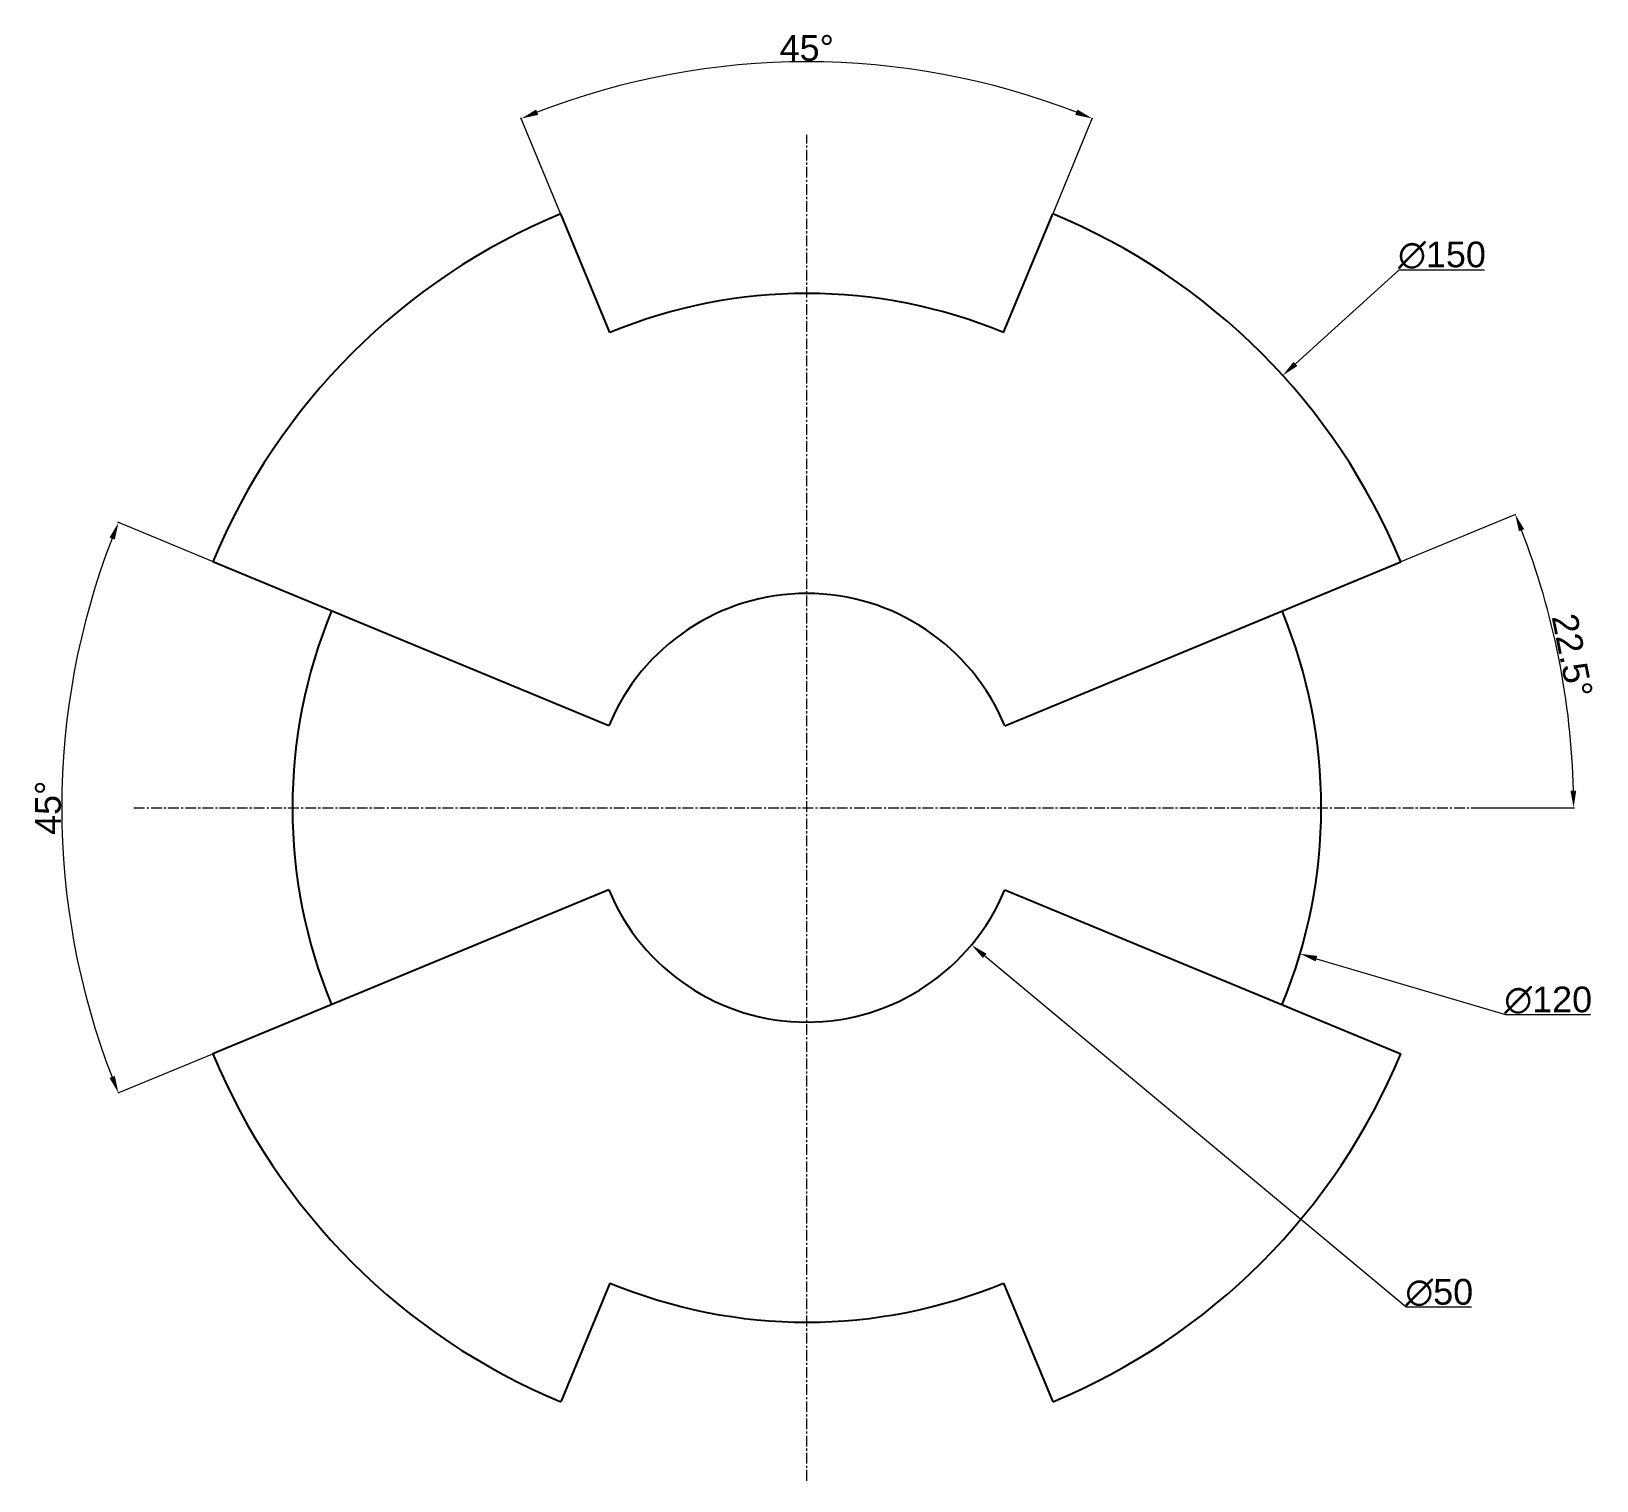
# Model space of a CAD drawing. Header units: millimetres. Extents: x -90 to 92, y -78 to 91.
import ezdxf

# ---------------------------------------------------------------- set-up
doc = ezdxf.new("R2010")
doc.units = ezdxf.units.MM
doc.header["$MEASUREMENT"] = 0
doc.linetypes.add('CENTER', pattern=[2, 1.25, -0.25, 0.25, -0.25])
doc.layers.add('AM_5', color=3, linetype='Continuous', lineweight=15)
doc.layers.add('AM_7', color=4, linetype='CENTER', lineweight=15)
doc.styles.get("Standard").update_dxf_attribs({"font": 'arial.ttf'})
doc.dimstyles.new('AM_ANSI$2', dxfattribs={"dimtxt": 3, "dimasz": 2, "dimexe": 0.1, "dimexo": 0.05, "dimgap": 0.06, "dimtad": 1, "dimtoh": 1, "dimdec": 3, "dimzin": 9, "dimdsep": 46, "dimtxsty": 'Standard', "dimcen": 0, "dimclrd": 256, "dimclre": 256, "dimclrt": 2, "dimadec": 1, "dimazin": 2, "dimtp": 0.1, "dimtm": 0.1, "dimtfac": 0.71, "dimtdec": 3, "dimtofl": 0, "dimtmove": 0, "dimatfit": 3, "dimfxl": 1, "dimtolj": 1, "dimtzin": 7, "dimlwd": -1, "dimlwe": -1, "dimarcsym": 1})
doc.dimstyles.new('AM_ANSI$3', dxfattribs={"dimtxt": 3, "dimasz": 2, "dimexe": 0.1, "dimexo": 0.05, "dimgap": 0.06, "dimtad": 1, "dimtoh": 1, "dimdec": 3, "dimzin": 9, "dimdsep": 46, "dimtxsty": 'Standard', "dimcen": 0, "dimclrd": 256, "dimclre": 256, "dimclrt": 2, "dimadec": 1, "dimazin": 2, "dimtp": 0.1, "dimtm": 0.1, "dimtfac": 0.71, "dimtdec": 3, "dimtofl": 0, "dimtmove": 0, "dimatfit": 0, "dimfxl": 1, "dimtolj": 1, "dimtzin": 7, "dimlwd": -1, "dimlwe": -1, "dimarcsym": 1})

# ---------------------------------------------------------------- blocks, each defined once
blk = doc.blocks.new('*D5')
at = {"layer": 'AM_5', "transparency": 16777216}
for p, q in [((69.34, 28.72), (82.72, 34.27)), ((78.54, 0), (89.54, 0))]:
    blk.add_line(p, q, dxfattribs=at)
blk.add_arc((0, 0), 89.44, 1.2813, 21.2187, dxfattribs=at)
for points in [[(83.07, 32.25), (83.69, 32.49), (82.63, 34.23)], [(89.75, 2), (89.08, 2), (89.44, 0)]]:
    blk.add_solid(points, dxfattribs=at)
at = {"layer": 'Defpoints', "color": 0, "transparency": 16777216}
for p in [(69.29, 28.7), (88.67, 11.67), (23.1, 9.57), (-78.49, 0), (78.49, 0)]:
    blk.add_point(p, dxfattribs=at)
at = {"layer": 'AM_5', "color": 2, "transparency": 16777216, "insert": (89.28, 17.76), "char_height": 3, "attachment_point": 5, "rotation": 281.25}
blk.add_mtext('\\A1;22.5°', dxfattribs=at)
blk = doc.blocks.new('*D6')
at = {"layer": 'AM_5', "transparency": 16777216}
for p, q in [((-28.72, 69.34), (-33.34, 80.49)), ((28.72, 69.34), (33.34, 80.49))]:
    blk.add_line(p, q, dxfattribs=at)
blk.add_arc((0, 0), 87.02, 68.8169, 111.1831, dxfattribs=at)
for points in [[(-31.32, 80.83), (-31.57, 81.45), (-33.3, 80.4)], [(31.57, 81.45), (31.32, 80.83), (33.3, 80.4)]]:
    blk.add_solid(points, dxfattribs=at)
at = {"layer": 'Defpoints', "color": 0, "transparency": 16777216}
for p in [(11.36, 86.28), (-28.7, 69.29), (28.7, 69.29), (-22.96, 55.43), (22.96, 55.43)]:
    blk.add_point(p, dxfattribs=at)
at = {"layer": 'AM_5', "color": 2, "transparency": 16777216, "insert": (0, 88.61), "char_height": 3, "attachment_point": 5}
blk.add_mtext('\\A1;45°', dxfattribs=at)
blk = doc.blocks.new('*D7')
at = {"layer": 'AM_5', "transparency": 16777216}
for p, q in [((-69.34, 28.72), (-80.38, 33.3)), ((-69.34, -28.72), (-80.38, -33.3))]:
    blk.add_line(p, q, dxfattribs=at)
blk.add_arc((0, 0), 86.91, 158.8186, 201.1814, dxfattribs=at)
for points in [[(-81.34, 31.52), (-80.72, 31.28), (-80.29, 33.26)], [(-80.72, -31.28), (-81.34, -31.52), (-80.29, -33.26)]]:
    blk.add_solid(points, dxfattribs=at)
at = {"layer": 'Defpoints', "color": 0, "transparency": 16777216}
for p in [(-69.29, 28.7), (-86.16, 11.34), (-23.1, 9.57), (-23.1, -9.57), (-69.29, -28.7)]:
    blk.add_point(p, dxfattribs=at)
at = {"layer": 'AM_5', "color": 2, "transparency": 16777216, "insert": (-88.49, 0), "char_height": 3, "attachment_point": 5, "rotation": 90}
blk.add_mtext('\\A1;45°', dxfattribs=at)
blk = doc.blocks.new('*D8')
at = {"layer": 'AM_5', "transparency": 16777216}
for p, q in [((56.99, 51.78), (69.09, 62.77)), ((69.09, 62.77), (79.03, 62.77))]:
    blk.add_line(p, q, dxfattribs=at)
blk.add_solid([(56.77, 52.02), (57.22, 51.53), (55.51, 50.43)], dxfattribs=at)
at = {"layer": 'Defpoints', "color": 0, "transparency": 16777216}
for p in [(55.51, 50.43), (-55.51, -50.43)]:
    blk.add_point(p, dxfattribs=at)
at = {"layer": 'AM_5', "color": 2, "transparency": 16777216, "insert": (74.09, 64.45), "char_height": 3, "attachment_point": 5}
blk.add_mtext('\\A1;∅150', dxfattribs=at)
blk = doc.blocks.new('*D9')
at = {"layer": 'AM_5', "transparency": 16777216}
for p, q in [((59.45, -17.6), (81.48, -24.12)), ((81.48, -24.12), (91.42, -24.12))]:
    blk.add_line(p, q, dxfattribs=at)
blk.add_solid([(59.54, -17.28), (59.35, -17.92), (57.53, -17.03)], dxfattribs=at)
at = {"layer": 'Defpoints', "color": 0, "transparency": 16777216}
for p in [(-57.53, 17.03), (57.53, -17.03)]:
    blk.add_point(p, dxfattribs=at)
at = {"layer": 'AM_5', "color": 2, "transparency": 16777216, "insert": (86.48, -22.45), "char_height": 3, "attachment_point": 5}
blk.add_mtext('\\A1;∅120', dxfattribs=at)
blk = doc.blocks.new('*D10')
at = {"layer": 'AM_5', "transparency": 16777216}
for p, q in [((20.75, -17.28), (69.93, -58.23)), ((69.93, -58.23), (77.54, -58.23))]:
    blk.add_line(p, q, dxfattribs=at)
blk.add_solid([(20.96, -17.02), (20.54, -17.53), (19.21, -16)], dxfattribs=at)
at = {"layer": 'Defpoints', "color": 0, "transparency": 16777216}
for p in [(-19.21, 16), (19.21, -16)]:
    blk.add_point(p, dxfattribs=at)
at = {"layer": 'AM_5', "color": 2, "transparency": 16777216, "insert": (73.77, -56.56), "char_height": 3, "attachment_point": 5}
blk.add_mtext('\\A1;∅50', dxfattribs=at)

msp = doc.modelspace()

# ---------------------------------------------------------------- linework, layer by layer
for p, q in [((-22.961, 55.4328), (-28.7013, 69.291)), ((22.961, 55.4328), (28.7013, 69.291)), ((-23.097, 9.5671), (-69.291, 28.7013)), ((23.097, 9.5671), (69.291, 28.7013)), ((-23.097, -9.5671), (-69.291, -28.7013)), ((23.097, -9.5671), (69.291, -28.7013)), ((-22.961, -55.4328), (-28.7013, -69.291)), ((22.961, -55.4328), (28.7013, -69.291))]:
    msp.add_line(p, q)
for radius, start, end in [(75, 112.5, 157.5), (75, 22.5, 67.5), (60, 67.5, 112.5), (25, 22.5, 157.5), (60, 157.5, 202.5), (60, 337.5, 22.5), (25, 202.5, 337.5), (75, 202.5, 247.5), (75, 292.5, 337.5), (60, 247.5, 292.5)]:
    msp.add_arc((0, 0), radius, start, end)
at = {"layer": 'AM_7'}
for p, q in [((0, -78.4923), (0, 78.4923)), ((-78.4923, 0), (78.4923, 0))]:
    msp.add_line(p, q, dxfattribs=at)

# ---------------------------------------------------------------- dimensions: what is measured, and where the dimension line sits
at = {"layer": 'AM_5'}
for base, line1, line2, picture, middle in [((11.3586, 86.2768), ((-22.961, 55.4328), (-28.7013, 69.291)), ((22.961, 55.4328), (28.7013, 69.291)), '*D6', (0, 88.6069)), ((-86.1616, 11.3434), ((-23.097, 9.5671), (-69.291, 28.7013)), ((-23.097, -9.5671), (-69.291, -28.7013)), '*D7', (-88.4906, 0))]:
    dim = msp.add_angular_dim_2l(base=base, line1=line1, line2=line2, dimstyle='AM_ANSI$2', dxfattribs=at)
    dim.commit()
    dim.dimension.update_dxf_attribs({"geometry": picture, "text_midpoint": middle})
dim = msp.add_diameter_dim_2p(p1=(-55.5116, -50.4328), p2=(55.5116, 50.4328), dimstyle='AM_ANSI$3', override={"dimpost": ''}, dxfattribs=at)
dim.commit()
dim.dimension.update_dxf_attribs({"geometry": '*D8', "text_midpoint": (74.0938, 62.7714), "dimtype": 163})
dim = msp.add_angular_dim_2l(base=(88.674, 11.6742), line1=((23.097, 9.5671), (69.291, 28.7013)), line2=((-78.4923, 0), (78.4923, 0)), dimstyle='AM_ANSI$2', override={"dimpost": ''}, dxfattribs=at)
dim.commit()
dim.dimension.update_dxf_attribs({"geometry": '*D5', "text_midpoint": (89.2818, 17.7592)})
for p1, p2, picture, middle in [((-57.5316, 17.0328), (57.5316, -17.0328), '*D9', (86.4787, -24.1222)), ((-19.2116, 15.9973), (19.2116, -15.9973), '*D10', (73.7662, -58.2306))]:
    dim = msp.add_diameter_dim_2p(p1=p1, p2=p2, dimstyle='AM_ANSI$3', dxfattribs=at)
    dim.commit()
    dim.dimension.update_dxf_attribs({"geometry": picture, "text_midpoint": middle, "dimtype": 163})

doc.saveas('drawing.dxf')
